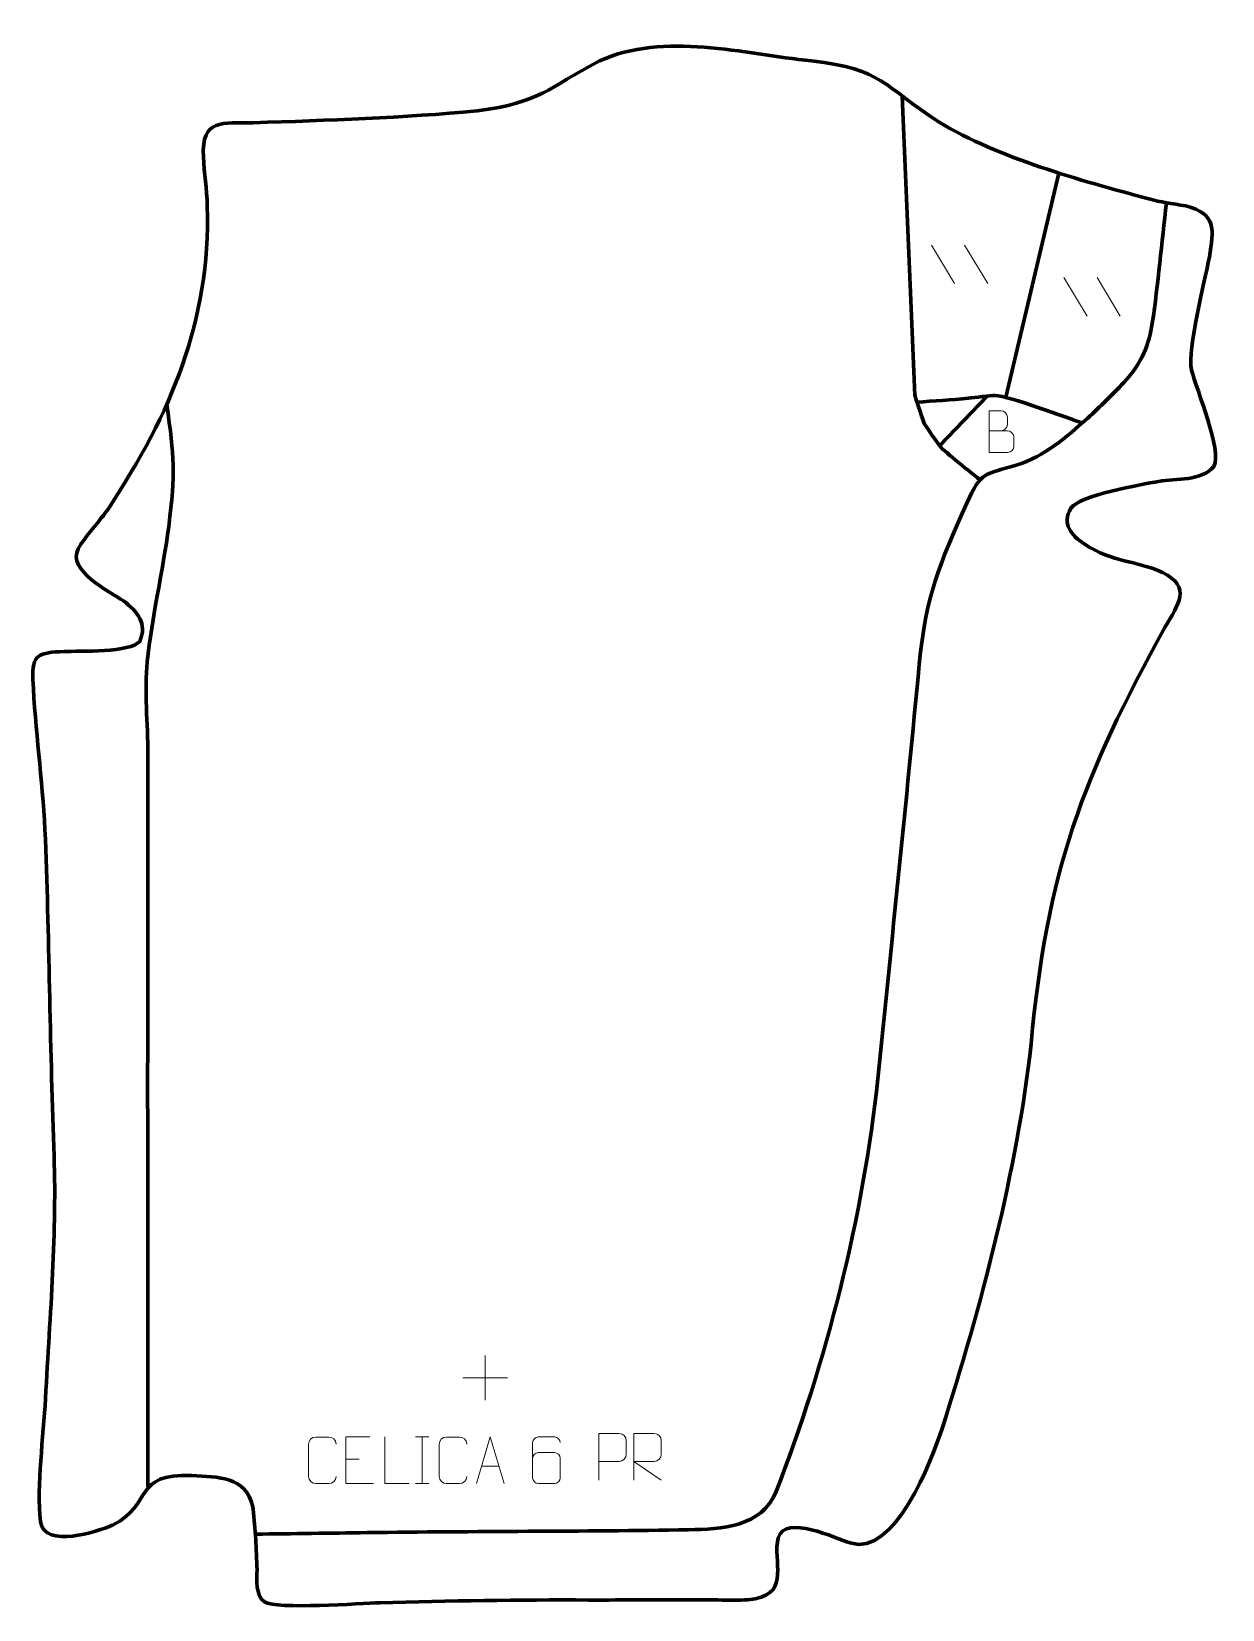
# Model space of a CAD drawing. Header units: millimetres. Extents: x 1005 to 1643, y 99 to 944.
import ezdxf

# ---------------------------------------------------------------- set-up
doc = ezdxf.new("R2010")
doc.units = ezdxf.units.MM
doc.header["$MEASUREMENT"] = 0
doc.layers.add('layer 2', color=7, linetype='Continuous')
doc.layers.add('layer 3', color=7, linetype='Continuous')

msp = doc.modelspace()

# ---------------------------------------------------------------- linework, layer by layer
at = {"layer": 'layer 2', "color": 142, "lineweight": 158}
for points, knots in [([(1512.4003, 704.4838), (1512.4003, 704.4838), (1494.6732, 718.7713), (1493.0857, 720.3588), (1493.0857, 720.3588), (1491.4982, 721.9463), (1483.2962, 733.3234), (1482.767, 735.1755), (1482.767, 735.1755), (1482.2378, 737.0276), (1478.1367, 749.3307), (1478.1367, 749.3307), (1478.1367, 749.3307), (1478.1367, 749.3307), (1471.3933, 909.5513), (1471.3933, 909.5513)], [0, 0, 0, 0, 0.2, 0.2, 0.2, 0.2, 0.4, 0.4, 0.4, 0.4, 0.6, 0.6, 0.6, 0.6, 1, 1, 1, 1]), ([(1125.0656, 139.3348), (1145.0366, 139.6061), (1165.0077, 139.8773), (1184.9787, 140.1486), (1184.9787, 140.1486), (1242.3135, 140.943), (1299.7257, 140.6949), (1357.0281, 141.6626), (1357.0281, 141.6626), (1374.5906, 141.9592), (1396.4345, 143.2289), (1403.8927, 162.1172), (1403.8927, 162.1172), (1430.6495, 230.334), (1450.8902, 310.546), (1458.3407, 383.1534), (1458.3407, 383.1534), (1465.9622, 457.2404), (1473.5637, 531.0861), (1480.5943, 605.2426), (1480.5943, 605.2426), (1484.0352, 641.5355), (1491.2873, 658.7199), (1506.0959, 691.4982), (1506.0959, 691.4982), (1513.9536, 708.8911), (1515.2093, 706.3567), (1532.5671, 711.8032), (1532.5671, 711.8032), (1547.6634, 716.5401), (1559.2303, 726.5356), (1570.7979, 737.025), (1570.7979, 737.025), (1577.4839, 743.0878), (1583.902, 749.4177), (1590.0878, 755.9889), (1590.0878, 755.9889), (1600.1557, 766.8757), (1603.6356, 776.7229), (1605.3619, 787.7843), (1605.3619, 787.7843), (1608.5874, 808.4523), (1610.3222, 831.2022), (1613.0165, 852.2799)], [0, 0, 0, 0, 0.08333333, 0.08333333, 0.08333333, 0.08333333, 0.16666667, 0.16666667, 0.16666667, 0.16666667, 0.25, 0.25, 0.25, 0.25, 0.33333333, 0.33333333, 0.33333333, 0.33333333, 0.41666667, 0.41666667, 0.41666667, 0.41666667, 0.5, 0.5, 0.5, 0.5, 0.58333333, 0.58333333, 0.58333333, 0.58333333, 0.66666667, 0.66666667, 0.66666667, 0.66666667, 0.75, 0.75, 0.75, 0.75, 0.83333333, 0.83333333, 0.83333333, 0.83333333, 1, 1, 1, 1]), ([(1077.5588, 744.2899), (1081.6952, 715.7969), (1082.3068, 708.064), (1078.6935, 679.0105), (1078.6935, 679.0105), (1075.4565, 655.0297), (1069.6284, 630.1807), (1067.1443, 606.5012), (1067.1443, 606.5012), (1065.5505, 591.3089), (1067.4826, 572.923), (1067.4619, 557.1694), (1067.4619, 557.1694), (1067.2932, 426.4019), (1067.4126, 295.6338), (1067.3707, 164.8662)], [0, 0, 0, 0, 0.2, 0.2, 0.2, 0.2, 0.4, 0.4, 0.4, 0.4, 0.6, 0.6, 0.6, 0.6, 1, 1, 1, 1]), ([(1568.0593, 734.2824), (1559.7491, 737.1981), (1528.1701, 748.9771), (1521.2912, 749.0637), (1521.2912, 749.0637), (1518.2322, 749.1022), (1510.5027, 747.9203), (1506.9582, 747.6037), (1506.9582, 747.6037), (1497.7212, 746.7787), (1488.4179, 746.112), (1479.162, 745.4943)], [0, 0, 0, 0, 0.25, 0.25, 0.25, 0.25, 0.5, 0.5, 0.5, 0.5, 1, 1, 1, 1])]:
    msp.add_open_spline(points, degree=3, knots=knots, dxfattribs=at)
for points in [[(1555.4137, 868.1603), (1555.4137, 868.1603), (1526.9524, 748.1401), (1526.9524, 748.1401)], [(1491.5412, 722.2188), (1491.5412, 722.2188), (1516.8982, 748.6692), (1516.8982, 748.6692)]]:
    msp.add_open_spline(points, degree=3, dxfattribs=at)
at = {"layer": 'layer 2', "color": 250, "lineweight": 9}
for points in [[(1487.1566, 829.6496), (1487.1566, 829.6496), (1499.5209, 809.1053), (1499.5209, 809.1053)], [(1504.8865, 829.6496), (1504.8865, 829.6496), (1517.2508, 809.1053), (1517.2508, 809.1053)], [(1558.065, 812.1871), (1558.065, 812.1871), (1570.4293, 791.6428), (1570.4293, 791.6428)], [(1575.7949, 812.1871), (1575.7949, 812.1871), (1588.1592, 791.6428), (1588.1592, 791.6428)], [(1248.1696, 234.9704), (1248.1696, 234.9704), (1248.1696, 210.9925), (1248.1696, 210.9925)], [(1236.1807, 222.9814), (1236.1807, 222.9814), (1260.1586, 222.9814), (1260.1586, 222.9814)], [(1210.8368, 191.3552), (1210.8368, 191.3552), (1218.0049, 191.3552), (1218.0049, 191.3552)], [(1214.4208, 191.3552), (1214.4208, 191.3552), (1214.4208, 166.4017), (1214.4208, 166.4017)], [(1173.4626, 179.4755), (1173.4626, 179.4755), (1180.6307, 179.4755), (1180.6307, 179.4755)], [(1246.1476, 175.6511), (1246.1476, 175.6511), (1255.6433, 175.6511), (1255.6433, 175.6511)], [(1210.8368, 166.4017), (1210.8368, 166.4017), (1218.0049, 166.4017), (1218.0049, 166.4017)]]:
    msp.add_open_spline(points, degree=3, dxfattribs=at)
for points, knots in [([(1518.0245, 730.1787), (1521.2835, 730.1791), (1524.5429, 730.1791), (1527.8026, 730.1787), (1527.8026, 730.1787), (1529.5719, 730.1632), (1531.2948, 728.6082), (1531.2948, 726.7724), (1531.2948, 726.7724), (1531.2945, 725.7616), (1531.2945, 723.0303), (1531.2948, 722.0192), (1531.2948, 722.0192), (1531.3107, 720.3551), (1529.9294, 718.5513), (1527.85, 718.5665), (1527.85, 718.5665), (1524.59, 718.5668), (1521.3303, 718.5668), (1518.071, 718.5665), (1518.071, 718.5665), (1518.071, 726.0169), (1518.071, 733.467), (1518.071, 740.9168), (1518.071, 740.9168), (1520.1971, 740.9168), (1522.3235, 740.9168), (1524.45, 740.9168), (1524.45, 740.9168), (1525.9555, 740.9326), (1527.8335, 739.2214), (1527.8494, 737.4637), (1527.8494, 737.4637), (1527.849, 735.6131), (1527.849, 735.4824), (1527.8494, 733.6315), (1527.8494, 733.6315), (1527.8648, 731.7809), (1526.2039, 730.1632), (1524.4035, 730.1787)], [0, 0, 0, 0, 0.09090909, 0.09090909, 0.09090909, 0.09090909, 0.18181818, 0.18181818, 0.18181818, 0.18181818, 0.27272727, 0.27272727, 0.27272727, 0.27272727, 0.36363636, 0.36363636, 0.36363636, 0.36363636, 0.45454545, 0.45454545, 0.45454545, 0.45454545, 0.54545455, 0.54545455, 0.54545455, 0.54545455, 0.63636364, 0.63636364, 0.63636364, 0.63636364, 0.72727273, 0.72727273, 0.72727273, 0.72727273, 0.81818182, 0.81818182, 0.81818182, 0.81818182, 1, 1, 1, 1]), ([(1168.3185, 170.2194), (1168.1787, 167.896), (1166.5015, 166.4164), (1164.3538, 166.4056), (1164.3538, 166.4056), (1162.0219, 166.406), (1159.69, 166.406), (1157.3585, 166.4056), (1157.3585, 166.4056), (1155.4335, 166.3002), (1153.4614, 168.1847), (1153.4726, 170.202), (1153.4726, 170.202), (1153.473, 175.9721), (1153.473, 181.7418), (1153.4726, 187.5111), (1153.4726, 187.5111), (1153.4768, 189.6492), (1155.2235, 191.3684), (1157.3759, 191.3549), (1157.3759, 191.3549), (1159.7016, 191.3549), (1162.0277, 191.3549), (1164.3538, 191.3549), (1164.3538, 191.3549), (1166.3004, 191.3904), (1168.2918, 189.8989), (1168.3185, 187.4613)], [0, 0, 0, 0, 0.125, 0.125, 0.125, 0.125, 0.25, 0.25, 0.25, 0.25, 0.375, 0.375, 0.375, 0.375, 0.5, 0.5, 0.5, 0.5, 0.625, 0.625, 0.625, 0.625, 0.75, 0.75, 0.75, 0.75, 1, 1, 1, 1]), ([(1186.3365, 191.3552), (1186.3365, 191.3552), (1173.4626, 191.3552), (1173.4626, 191.3552), (1173.4626, 191.3552), (1173.4626, 191.3552), (1173.4626, 166.4016), (1173.4626, 166.4016), (1173.4626, 166.4016), (1173.4626, 166.4016), (1188.3284, 166.4016), (1188.3284, 166.4016)], [0, 0, 0, 0, 0.25, 0.25, 0.25, 0.25, 0.5, 0.5, 0.5, 0.5, 1, 1, 1, 1]), ([(1207.37, 166.4016), (1207.37, 166.4016), (1194.4209, 166.4016), (1194.4209, 166.4016), (1194.4209, 166.4016), (1194.4209, 166.4016), (1194.4209, 191.3552), (1194.4209, 191.3552)], [0, 0, 0, 0, 0.33333333, 0.33333333, 0.33333333, 0.33333333, 1, 1, 1, 1]), ([(1238.3185, 170.2194), (1238.1787, 167.896), (1236.5015, 166.4164), (1234.3538, 166.4056), (1234.3538, 166.4056), (1232.0219, 166.406), (1229.69, 166.406), (1227.3585, 166.4056), (1227.3585, 166.4056), (1225.4335, 166.3002), (1223.4614, 168.1847), (1223.4726, 170.202), (1223.4726, 170.202), (1223.473, 175.9721), (1223.473, 181.7418), (1223.4726, 187.5111), (1223.4726, 187.5111), (1223.4768, 189.6492), (1225.2235, 191.3684), (1227.3759, 191.3549), (1227.3759, 191.3549), (1229.7016, 191.3549), (1232.0277, 191.3549), (1234.3538, 191.3549), (1234.3538, 191.3549), (1236.3004, 191.3904), (1238.2918, 189.8989), (1238.3185, 187.4613)], [0, 0, 0, 0, 0.125, 0.125, 0.125, 0.125, 0.25, 0.25, 0.25, 0.25, 0.375, 0.375, 0.375, 0.375, 0.5, 0.5, 0.5, 0.5, 0.625, 0.625, 0.625, 0.625, 0.75, 0.75, 0.75, 0.75, 1, 1, 1, 1]), ([(1243.425, 166.4017), (1243.425, 166.4017), (1250.796, 191.3552), (1250.796, 191.3552), (1250.796, 191.3552), (1250.796, 191.3552), (1258.3659, 166.4017), (1258.3659, 166.4017)], [0, 0, 0, 0, 0.33333333, 0.33333333, 0.33333333, 0.33333333, 1, 1, 1, 1]), ([(1288.3254, 188.4191), (1288.3013, 189.7586), (1286.9451, 191.4118), (1285.3732, 191.3775), (1285.3732, 191.3775), (1282.3884, 191.3772), (1279.4032, 191.3772), (1276.4178, 191.3775), (1276.4178, 191.3775), (1275.1987, 191.3924), (1273.4705, 189.9548), (1273.4655, 188.4191), (1273.4655, 188.4191), (1273.4658, 182.0586), (1273.4658, 175.6978), (1273.4655, 169.3371), (1273.4655, 169.3371), (1273.4702, 168.1742), (1275.1987, 166.4031), (1276.4178, 166.3787), (1276.4178, 166.3787), (1279.4032, 166.379), (1282.3884, 166.379), (1285.3732, 166.3787), (1285.3732, 166.3787), (1286.6513, 166.4225), (1288.321, 168.037), (1288.3254, 169.3371), (1288.3254, 169.3371), (1288.3254, 172.9204), (1288.3254, 176.5035), (1288.3254, 180.0862), (1288.3254, 180.0862), (1288.2869, 181.5644), (1286.7042, 182.9973), (1285.3732, 182.9953), (1285.3732, 182.9953), (1282.3884, 182.9956), (1279.4032, 182.9956), (1276.4178, 182.9953), (1276.4178, 182.9953), (1275.0883, 183.0003), (1273.4453, 181.493), (1273.487, 180.0645)], [0, 0, 0, 0, 0.08333333, 0.08333333, 0.08333333, 0.08333333, 0.16666667, 0.16666667, 0.16666667, 0.16666667, 0.25, 0.25, 0.25, 0.25, 0.33333333, 0.33333333, 0.33333333, 0.33333333, 0.41666667, 0.41666667, 0.41666667, 0.41666667, 0.5, 0.5, 0.5, 0.5, 0.58333333, 0.58333333, 0.58333333, 0.58333333, 0.66666667, 0.66666667, 0.66666667, 0.66666667, 0.75, 0.75, 0.75, 0.75, 0.83333333, 0.83333333, 0.83333333, 0.83333333, 1, 1, 1, 1]), ([(1309.0192, 168.2069), (1309.0192, 168.2069), (1309.0192, 193.1605), (1309.0192, 193.1605), (1309.0192, 193.1605), (1312.6142, 193.1605), (1316.2095, 193.1605), (1319.8049, 193.1605), (1319.8049, 193.1605), (1322.1301, 193.1226), (1323.6875, 191.6325), (1323.6833, 189.2664), (1323.6833, 189.2664), (1323.6829, 187.2307), (1323.6829, 184.1714), (1323.6833, 182.1354), (1323.6833, 182.1354), (1323.6768, 180.26), (1321.8646, 178.3181), (1319.855, 178.299), (1319.855, 178.299), (1319.855, 178.299), (1309.0192, 178.299), (1309.0192, 178.299)], [0, 0, 0, 0, 0.14285714, 0.14285714, 0.14285714, 0.14285714, 0.28571429, 0.28571429, 0.28571429, 0.28571429, 0.42857143, 0.42857143, 0.42857143, 0.42857143, 0.57142857, 0.57142857, 0.57142857, 0.57142857, 0.71428571, 0.71428571, 0.71428571, 0.71428571, 1, 1, 1, 1]), ([(1327.7719, 168.2108), (1327.7719, 168.2108), (1327.7719, 193.1643), (1327.7719, 193.1643), (1327.7719, 193.1643), (1331.3667, 193.1643), (1334.9622, 193.1643), (1338.5574, 193.1643), (1338.5574, 193.1643), (1340.8827, 193.1266), (1342.44, 191.6366), (1342.4359, 189.2702), (1342.4359, 189.2702), (1342.4355, 187.2347), (1342.4355, 184.1753), (1342.4359, 182.1393), (1342.4359, 182.1393), (1342.4294, 180.2638), (1340.6171, 178.322), (1338.6076, 178.3029), (1338.6076, 178.3029), (1338.6076, 178.3029), (1327.7719, 178.3029), (1327.7719, 178.3029), (1327.7719, 178.3029), (1327.7719, 178.3029), (1342.4266, 168.2108), (1342.4266, 168.2108)], [0, 0, 0, 0, 0.125, 0.125, 0.125, 0.125, 0.25, 0.25, 0.25, 0.25, 0.375, 0.375, 0.375, 0.375, 0.5, 0.5, 0.5, 0.5, 0.625, 0.625, 0.625, 0.625, 0.75, 0.75, 0.75, 0.75, 1, 1, 1, 1])]:
    msp.add_open_spline(points, degree=3, knots=knots, dxfattribs=at)
at = {"layer": 'layer 3', "color": 242, "lineweight": 158}
msp.add_open_spline([(1124.0923, 895.1636), (1163.6811, 896.3989), (1204.3935, 897.8275), (1243.805, 901.464), (1243.805, 901.464), (1278.7408, 906.3081), (1280.5352, 913.2099), (1309.2754, 928.2315), (1309.2754, 928.2315), (1343.7075, 943.9699), (1386.5547, 931.998), (1422.9117, 928.2186), (1422.9117, 928.2186), (1461.7603, 923.6978), (1460.4149, 915.2739), (1491.2564, 895.4851), (1491.2564, 895.4851), (1523.3435, 876.0813), (1566.6331, 864.3573), (1602.8703, 854.5366), (1602.8703, 854.5366), (1610.571, 852.4496), (1615.5853, 851.8727), (1623.2856, 850.6492), (1623.2856, 850.6492), (1639.6294, 846.5618), (1638.5118, 838.0233), (1635.945, 823.2003), (1635.945, 823.2003), (1633.3423, 809.5639), (1624.1942, 774.466), (1626.3915, 762.7311), (1626.3915, 762.7311), (1629.0741, 751.9796), (1642.9505, 719.5767), (1638.3253, 711.1013), (1638.3253, 711.1013), (1631.8835, 703.2189), (1618.0786, 704.6081), (1608.7906, 703.0645), (1608.7906, 703.0645), (1599.6181, 701.4704), (1566.3947, 695.6916), (1561.7351, 688.6704), (1561.7351, 688.6704), (1556.98, 680.2336), (1561.8409, 674.4292), (1568.9279, 669.5652), (1568.9279, 669.5652), (1585.2168, 659.2136), (1595.689, 661.0854), (1610.7808, 654.3773), (1610.7808, 654.3773), (1626.8806, 646.4853), (1619.1623, 637.1289), (1612.3498, 625.2659), (1612.3498, 625.2659), (1567.7093, 544.4448), (1549.0866, 494.4531), (1540.4407, 401.8674), (1540.4407, 401.8674), (1533.1283, 334.2574), (1513.5177, 260.651), (1492.8198, 195.8183), (1492.8198, 195.8183), (1487.0994, 178.8901), (1467.6406, 126.9143), (1443.5772, 134.5929), (1443.5772, 134.5929), (1435.5877, 137.1423), (1409.0206, 150.0787), (1405.0703, 137.4448), (1405.0703, 137.4448), (1401.8863, 124.5649), (1411.5372, 108.424), (1392.6439, 104.7083), (1392.6439, 104.7083), (1386.4843, 103.4969), (1373.9478, 104.2316), (1360.7943, 104.2161), (1360.7943, 104.2161), (1339.5827, 104.191), (1315.3891, 104.0143), (1303.4343, 104.0584), (1303.4343, 104.0584), (1266.4996, 104.1947), (1228.7, 103.7024), (1191.7847, 102.5748), (1191.7847, 102.5748), (1181.4537, 102.2592), (1136.3153, 99.0121), (1130.0027, 103.012), (1130.0027, 103.012), (1124.8903, 106.2514), (1125.9829, 115.1368), (1125.9246, 120.3806), (1125.9246, 120.3806), (1125.5814, 130.8263), (1125.1236, 142.2987), (1123.857, 152.6394), (1123.857, 152.6394), (1123.857, 152.6394), (1123.6858, 154.0374), (1123.6858, 154.0374), (1123.6858, 154.0374), (1120.0331, 170.4292), (1104.9983, 169.9027), (1091.1046, 170.6988), (1091.1046, 170.6988), (1058.9079, 171.9925), (1070.9544, 155.6031), (1048.6005, 144.127), (1048.6005, 144.127), (1040.2886, 140.6753), (1012.279, 131.4321), (1009.9844, 145.9128), (1009.9844, 145.9128), (1007.7871, 165.5463), (1011.6192, 191.5556), (1012.6583, 211.9463), (1012.6583, 211.9463), (1015.0834, 257.8298), (1018.9163, 300.2834), (1017.1012, 346.5235), (1017.1012, 346.5235), (1014.937, 403.1978), (1014.717, 460.0664), (1012.3616, 516.6457), (1012.3616, 516.6457), (1010.9714, 543.4769), (1007.1981, 570.3463), (1005.8711, 596.951), (1005.8711, 596.951), (1005.1869, 610.669), (1009.2538, 611.3372), (1022.6284, 612.0266), (1022.6284, 612.0266), (1030.6618, 612.2678), (1058.5351, 611.3615), (1063.1213, 617.4294), (1063.1213, 617.4294), (1067.3031, 627.0383), (1061.9672, 633.3086), (1054.4375, 639.068), (1054.4375, 639.068), (1046.9059, 644.112), (1023.9271, 655.3981), (1030.2056, 667.0472), (1030.2056, 667.0472), (1033.3412, 672.865), (1042.0901, 682.2878), (1046.513, 688.8274), (1046.513, 688.8274), (1079.8335, 739.5723), (1100.9591, 788.5556), (1099.2939, 850.4745), (1099.2939, 850.4745), (1099.0459, 859.6956), (1097.6942, 868.0707), (1097.2274, 876.9086), (1097.2274, 876.9086), (1096.1308, 897.6706), (1107.362, 894.7637), (1124.0923, 895.1636)], degree=3, knots=[0, 0, 0, 0, 0.02380952, 0.02380952, 0.02380952, 0.02380952, 0.04761905, 0.04761905, 0.04761905, 0.04761905, 0.07142857, 0.07142857, 0.07142857, 0.07142857, 0.0952381, 0.0952381, 0.0952381, 0.0952381, 0.11904762, 0.11904762, 0.11904762, 0.11904762, 0.14285714, 0.14285714, 0.14285714, 0.14285714, 0.16666667, 0.16666667, 0.16666667, 0.16666667, 0.19047619, 0.19047619, 0.19047619, 0.19047619, 0.21428571, 0.21428571, 0.21428571, 0.21428571, 0.23809524, 0.23809524, 0.23809524, 0.23809524, 0.26190476, 0.26190476, 0.26190476, 0.26190476, 0.28571429, 0.28571429, 0.28571429, 0.28571429, 0.30952381, 0.30952381, 0.30952381, 0.30952381, 0.33333333, 0.33333333, 0.33333333, 0.33333333, 0.35714286, 0.35714286, 0.35714286, 0.35714286, 0.38095238, 0.38095238, 0.38095238, 0.38095238, 0.4047619, 0.4047619, 0.4047619, 0.4047619, 0.42857143, 0.42857143, 0.42857143, 0.42857143, 0.45238095, 0.45238095, 0.45238095, 0.45238095, 0.47619048, 0.47619048, 0.47619048, 0.47619048, 0.5, 0.5, 0.5, 0.5, 0.52380952, 0.52380952, 0.52380952, 0.52380952, 0.54761905, 0.54761905, 0.54761905, 0.54761905, 0.57142857, 0.57142857, 0.57142857, 0.57142857, 0.5952381, 0.5952381, 0.5952381, 0.5952381, 0.61904762, 0.61904762, 0.61904762, 0.61904762, 0.64285714, 0.64285714, 0.64285714, 0.64285714, 0.66666667, 0.66666667, 0.66666667, 0.66666667, 0.69047619, 0.69047619, 0.69047619, 0.69047619, 0.71428571, 0.71428571, 0.71428571, 0.71428571, 0.73809524, 0.73809524, 0.73809524, 0.73809524, 0.76190476, 0.76190476, 0.76190476, 0.76190476, 0.78571429, 0.78571429, 0.78571429, 0.78571429, 0.80952381, 0.80952381, 0.80952381, 0.80952381, 0.83333333, 0.83333333, 0.83333333, 0.83333333, 0.85714286, 0.85714286, 0.85714286, 0.85714286, 0.88095238, 0.88095238, 0.88095238, 0.88095238, 0.9047619, 0.9047619, 0.9047619, 0.9047619, 0.92857143, 0.92857143, 0.92857143, 0.92857143, 0.95238095, 0.95238095, 0.95238095, 0.95238095, 1, 1, 1, 1], dxfattribs=at)

doc.saveas('drawing.dxf')
